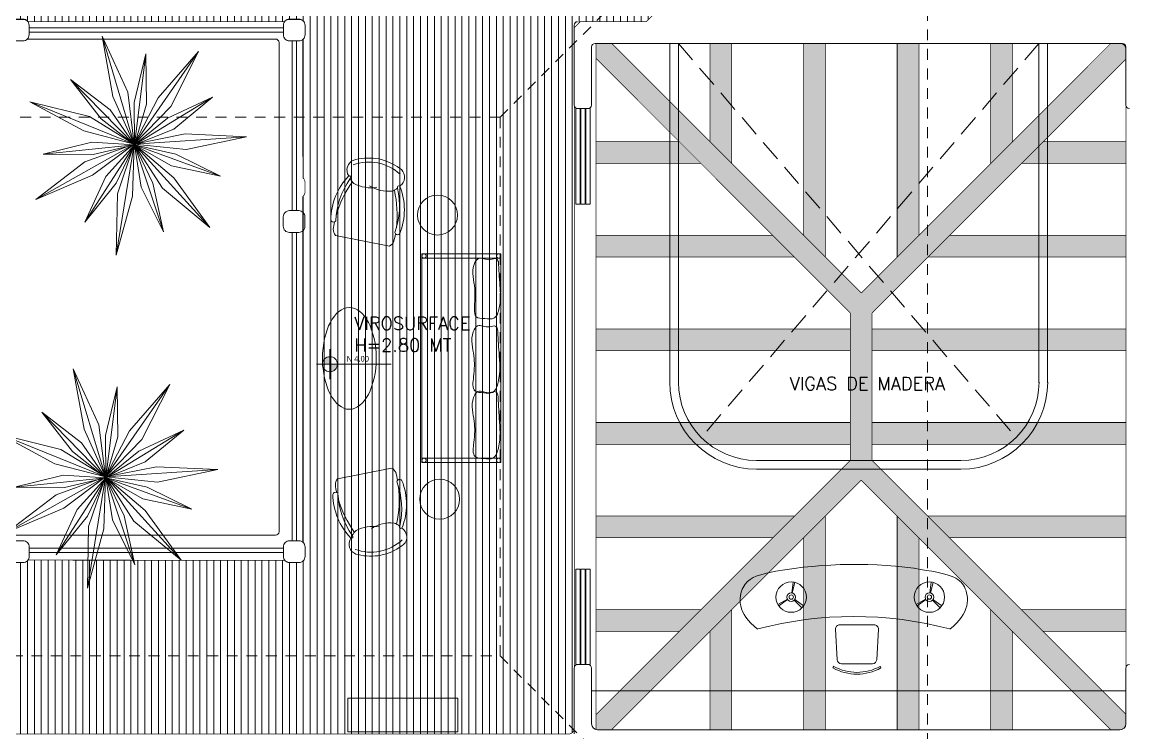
# Model space of a CAD drawing. Header units: metres. Extents: x 8 to 2416, y -346 to 476.
# Drawn here: x 216.66 to 229.37, y -109.64 to -101.46 of the extents above; entities that cross this region are included whole.
import ezdxf

# ---------------------------------------------------------------- set-up
doc = ezdxf.new("R2010")
doc.units = ezdxf.units.M
for name, pattern in [('0', [0]), ('DASHED2', [0.375, 0.25, -0.125]), ('HIDDEN2', [0.1875, 0.125, -0.0625])]:
    doc.linetypes.add(name, pattern=pattern)
doc.layers.get('0').update_dxf_attribs({"color": 250, "linetype": '0', "lineweight": 20})
for name, color, linetype, lineweight in [('A-DOOR', 35, 'Continuous', 5), ('A-WALL', 250, 'Continuous', 20), ('baños', 140, 'Continuous', 0), ('MOBILIARIOS', 252, 'Continuous', 0), ('muros bajitos', 252, 'Continuous', 5), ('piso', 253, 'Continuous', 0), ('PLAFON', 253, 'Continuous', 5), ('PLAFON-MADERA', 33, 'Continuous', 5), ('textos', 7, 'Continuous', 0)]:
    doc.layers.add(name, color=color, linetype=linetype, lineweight=lineweight)
doc.layers.add('arboles oscuros', color=7, linetype='Continuous', lineweight=0, true_color=0x4d582c)
doc.layers.add('Techos 1', color=7, linetype='HIDDEN2', lineweight=9, true_color=0x42391a)
doc.styles.add('ESC100-2mm', font='arial.ttf', dxfattribs={"height": 0.15})
doc.styles.get("Standard").update_dxf_attribs({"font": 'arial.ttf', "height": 0.1875})

# ---------------------------------------------------------------- blocks, each defined once
blk = doc.blocks.new('ARBUSTO 2')
at = {"layer": 'arboles oscuros', "color": 252, "true_color": 0x8da178}
for p in [(-0.06, 1.359), (1.025, 0.894), (-1.1, 0.801), (-1.312, -0.361), (-0.536, -1.25), (1.338, -0.244), (0.644, -1.199)]:
    blk.add_line(p, (0, 0), dxfattribs=at)
for points in [[(0, 0), (0.077, 0.628), (-0.06, 1.359), (-0.109, 0.62), (0, 0)], [(0, 0), (0.539, 0.332), (1.025, 0.894), (0.417, 0.471), (0, 0)], [(0, 0), (-0.443, 0.452), (-1.1, 0.801), (-0.552, 0.301), (0, 0)], [(0, 0), (-0.63, -0.065), (-1.312, -0.361), (-0.58, -0.244), (0, 0)], [(0, 0), (-0.342, -0.533), (-0.536, -1.25), (-0.171, -0.606), (0, 0)], [(0, 0), (0.595, -0.215), (1.338, -0.244), (0.628, -0.032), (0, 0)], [(0, 0), (0.203, -0.6), (0.644, -1.199), (0.367, -0.511), (0, 0)]]:
    blk.add_lwpolyline(points, dxfattribs=at)
blk = doc.blocks.new('PL BASE 2N NASAS 09')
at = {"layer": 'textos', "transparency": 33554534}
h = blk.add_hatch(color=256, dxfattribs=at)
h.dxf.hatch_style = 1
h.paths.add_polyline_path([(170.235, -14.867, 0.414214), (170.148, -14.954), (170.235, -14.954)])
h.paths.add_polyline_path([(170.321, -14.954), (170.235, -14.954), (170.235, -15.04, 0.414214)])
at = {"layer": 'A-DOOR'}
for points in [[(173.067, -13.112), (173.117, -13.112), (173.117, -12.012), (173.067, -12.012)], [(173.122, -13.112), (173.172, -13.112), (173.172, -12.012), (173.122, -12.012)], [(173.18, -13.112), (173.23, -13.112), (173.23, -12.012), (173.18, -12.012)], [(173.067, -17.312), (173.117, -17.312), (173.117, -18.412), (173.067, -18.412)], [(173.122, -17.312), (173.172, -17.312), (173.172, -18.412), (173.122, -18.412)], [(173.18, -17.312), (173.23, -17.312), (173.23, -18.412), (173.18, -18.412)]]:
    blk.add_lwpolyline(points, close=True, dxfattribs=at)
at = {"layer": 'A-WALL'}
for p, q in [((173.047, -11.972), (173.047, -11.052)), ((173.247, -11.302), (173.247, -11.972)), ((173.287, -11.262), (179.358, -11.262)), ((179.398, -11.302), (179.398, -11.972)), ((173.047, -18.452), (173.047, -19.21)), ((173.247, -19.093), (173.247, -18.449)), ((179.398, -19.092), (179.398, -18.452)), ((173.317, -19.162), (179.328, -19.162))]:
    blk.add_line(p, q, dxfattribs=at)
at = {"layer": 'A-WALL', "transparency": 33554684}
for p, q in [((173.087, -12.012), (173.207, -12.012)), ((173.087, -18.412), (173.207, -18.412))]:
    blk.add_line(p, q, dxfattribs=at)
at = {"layer": 'A-WALL'}
for points in [[(166.592, -11.233), (166.702, -11.233, 0.414214), (166.772, -11.163), (166.772, -11.053, 0.414214), (166.702, -10.983), (166.592, -10.983, 0.414214), (166.522, -11.053), (166.522, -11.163, 0.414214)], [(169.769, -11.233), (169.879, -11.233, 0.414214), (169.949, -11.163), (169.949, -11.053, 0.414214), (169.879, -10.983), (169.769, -10.983, 0.414214), (169.699, -11.053), (169.699, -11.163, 0.414214)], [(169.768, -13.187), (169.878, -13.187, -0.414214), (169.948, -13.257), (169.948, -13.367, -0.414214), (169.878, -13.437), (169.768, -13.437, -0.414214), (169.698, -13.367), (169.698, -13.257, -0.414214)], [(166.593, -17.237), (166.703, -17.237, 0.414214), (166.773, -17.167), (166.773, -17.057, 0.414214), (166.703, -16.987), (166.593, -16.987, 0.414214), (166.523, -17.057), (166.523, -17.167, 0.414214)], [(169.769, -17.237), (169.879, -17.237, 0.414214), (169.949, -17.167), (169.949, -17.057, 0.414214), (169.879, -16.987), (169.769, -16.987, 0.414214), (169.699, -17.057), (169.699, -17.167, 0.414214)]]:
    blk.add_lwpolyline(points, format="xyb", close=True, dxfattribs=at)
for centre, radius, start, end in [((173.087, -11.052), 0.04, 90, 180), ((173.287, -11.302), 0.04, 90, 180), ((179.358, -11.302), 0.04, 0, 90), ((173.087, -11.972), 0.04, 180, 270), ((179.438, -11.972), 0.04, 180, 270), ((173.087, -18.452), 0.04, 90, 180), ((173.207, -18.452), 0.04, 0, 90), ((179.438, -18.452), 0.04, 90, 180), ((173.317, -19.092), 0.07, 180, 270), ((179.328, -19.092), 0.07, 270, 0)]:
    blk.add_arc(centre, radius, start, end, dxfattribs=at)
at = {"layer": 'A-WALL', "transparency": 33554684}
blk.add_arc((173.207, -11.972), 0.04, 270, 0, dxfattribs=at)
at = {"layer": 'MOBILIARIOS'}
blk.add_line((173.247, -18.712), (179.398, -18.712), dxfattribs=at)
at = {"layer": 'muros bajitos'}
for p, q in [((169.698, -11.083), (166.772, -11.083)), ((169.699, -11.133), (166.772, -11.133)), ((169.799, -11.233), (169.799, -13.187)), ((169.849, -11.233), (169.849, -13.187)), ((174.147, -15.16), (174.147, -11.262)), ((174.247, -15.16), (174.247, -11.262)), ((178.397, -11.262), (178.397, -15.17)), ((178.497, -11.262), (178.497, -15.17)), ((169.799, -13.437), (169.799, -16.987)), ((169.849, -13.437), (169.849, -16.987)), ((175.147, -16.062), (177.497, -16.062)), ((175.147, -16.162), (177.497, -16.162)), ((169.699, -17.071), (166.773, -17.071)), ((169.699, -17.121), (166.773, -17.121))]:
    blk.add_line(p, q, dxfattribs=at)
for centre, radius, start, end in [((175.149, -15.16), 1.002, 179.9814, 269.8914), ((175.149, -15.16), 0.902, 179.9814, 269.8914), ((177.496, -15.16), 0.902, 270.1086, 0.0186), ((177.496, -15.16), 1.002, 270.1086, 0.0186)]:
    blk.add_arc(centre, radius, start, end, dxfattribs=at)
at = {"layer": 'piso'}
for p, q in [((166.752, -11.212), (169.609, -11.212)), ((169.649, -11.252), (169.649, -16.882)), ((169.609, -16.922), (158.048, -16.921)), ((169.649, -17.122), (166.773, -17.122))]:
    blk.add_line(p, q, dxfattribs=at)
at = {"layer": 'piso', "color": 9, "linetype": 'DASHED2', "true_color": 0xc7c8ca}
for p, q in [((174.247, -11.262), (178.134, -15.797)), ((178.397, -11.262), (174.511, -15.797))]:
    blk.add_line(p, q, dxfattribs=at)
at = {"layer": 'piso'}
for centre, start, end in [((169.609, -11.252), 0, 90), ((169.609, -16.882), 269.9919, 0)]:
    blk.add_arc(centre, 0.04, start, end, dxfattribs=at)
at = {"layer": 'Techos 1'}
for p, q in [((172.194, -12.112), (176.098, -8.212)), ((172.194, -12.112), (157.448, -12.112)), ((172.194, -12.112), (172.194, -18.312)), ((160.048, -18.312), (172.194, -18.312)), ((172.194, -18.312), (176.098, -22.212))]:
    blk.add_line(p, q, dxfattribs=at)
blk.add_lwpolyline([(180.508, -9.301), (177.114, -9.301), (177.114, -21.123), (180.508, -21.123)], close=True, dxfattribs=at)
at = {"layer": 'textos'}
for p, q in [((170.235, -14.78), (170.235, -15.128)), ((170.081, -14.954), (170.942, -14.954))]:
    blk.add_line(p, q, dxfattribs=at)
blk.add_circle((170.235, -14.954), 0.0865, dxfattribs=at)
at = {"layer": 'baños', "linetype": 'Continuous', "flags": 8}
for tag, p in [('MODELNUMBER', (167.133, -5.631, 0)), ('TRADENAME', (167.133, -5.631, 0)), ('PRODUCT', (167.133, -5.631, 0)), ('MATERIAL', (167.133, -5.631, 0)), ('MODELNUMBER', (168.308, -5.631, 0)), ('TRADENAME', (168.308, -5.631, 0)), ('PRODUCT', (168.308, -5.631, 0)), ('MATERIAL', (168.308, -5.631, 0))]:
    blk.add_attdef(tag, p, '', height=0.0000254, rotation=180.0001, dxfattribs=at)
at = {"layer": 'textos', "insert": (170.428, -14.859), "char_height": 0.065, "attachment_point": 1, "style": 'ESC100-2mm'}
blk.add_mtext_dynamic_manual_height_columns('{\\Ftxt|c0;N 4.00}', width=2.21694, gutter_width=0.5, heights=[0], dxfattribs=at)
blk = doc.blocks.new('A$Ca77e88c0')
at = {"layer": 'MOBILIARIOS', "linetype": 'Continuous'}
for p, q in [((0, 1.346), (0.243, 0.761)), ((0.243, 0.76), (0, 1.346))]:
    blk.add_line(p, q, dxfattribs=at)
for points in [[(1.008, 1.422, 0.103931), (0.857, 1.635, 0.481643), (0.668, 1.624, 0.047693), (0.654, 1.599, 0.047693)], [(1.008, 1.422, -0.103931), (1.053, 1.163, -0.481643), (0.912, 1.038, -0.047693), (0.884, 1.046, -0.047693)]]:
    blk.add_lwpolyline(points, format="xyb", dxfattribs=at)
blk.add_circle((0.849, 0.5), 0.23, dxfattribs=at)
for centre, radius, start, end in [((0.521, 0.874), 0.736, 79.5964, 123.1415), ((0.612, 0.667), 0.901, 88.3763, 121.4796), ((0.612, 0.667), 0.901, 88.3763, 121.4796), ((0.587, 0.249), 1.279, 88.4542, 107.9351), ((0.587, 0.249), 1.279, 88.4542, 107.9351), ((0.858, 1.457), 0.248, 153.2165, 169.9182), ((0.858, 1.457), 0.248, 153.2165, 169.9182), ((0.643, 1.585), 0.0175, 250.4542, 52.0587), ((0.643, 1.585), 0.0175, 250.4542, 52.0587), ((0.462, 1.187), 0.549, 23.3314, 53.5948), ((0.462, 1.187), 0.549, 23.3314, 53.5948), ((0.1, 1.319), 0.103, 121.9514, 165.0616), ((0.482, 0.53), 0.979, 111.4631, 116.5118), ((0.142, 1.468), 0.0325, 136.3787, 235.7351), ((0.142, 1.468), 0.0325, 235.6979, 268.7539), ((1.028, 1.543), 0.416, 185.8786, 223.4033), ((1.028, 1.543), 0.416, 185.8786, 223.4033), ((0.456, 1.2), 0.549, 351.575, 21.8384), ((0.456, 1.2), 0.549, 351.575, 21.8384), ((1.108, 1.351), 0.416, 181.7665, 219.2912), ((0.194, 1.672), 0.901, 283.6902, 316.7935), ((0.194, 1.672), 0.901, 283.6902, 316.7935), ((0.277, 1.462), 0.736, 282.0283, 325.5734), ((-0.121, 1.949), 1.279, 297.2347, 316.7156), ((-0.121, 1.949), 1.279, 297.2347, 316.7156), ((0.927, 1.291), 0.248, 235.2516, 251.9533), ((0.927, 1.291), 0.248, 235.2516, 251.9533), ((0.867, 1.048), 0.0175, 353.1111, 154.7156), ((0.867, 1.048), 0.0175, 353.1111, 154.7156), ((0.005, 1.677), 0.979, 288.6412, 293.6898), ((0.431, 0.774), 0.0325, 169.4347, 268.7911), ((0.431, 0.774), 0.0325, 136.3787, 169.4347), ((0.431, 0.774), 0.0325, 136.3787, 169.4347), ((0.295, 0.849), 0.103, 240.0914, 283.2016)]:
    blk.add_arc(centre, radius, start, end, dxfattribs=at)
blk = doc.blocks.new('PL MUEBLES 2N NASAS 09')
at = {"layer": 'MOBILIARIOS'}
for p, q in [((221.208, 49.032), (221.208, 46.632)), ((222.118, 49.032), (221.208, 49.032)), ((222.118, 46.632), (222.118, 49.032)), ((221.208, 46.632), (222.118, 46.632)), ((225.465, 45.132), (225.481, 45.256)), ((225.471, 45.131), (225.501, 45.252)), ((227.057, 45.132), (227.072, 45.256)), ((227.062, 45.131), (227.093, 45.252)), ((225.416, 45.058), (225.307, 44.996)), ((225.418, 45.053), (225.317, 44.981)), ((225.494, 45.047), (225.583, 44.959)), ((225.5, 45.053), (225.601, 44.981)), ((227.007, 45.058), (226.898, 44.996)), ((227.01, 45.053), (226.908, 44.981)), ((227.086, 45.047), (227.174, 44.959)), ((227.091, 45.053), (227.193, 44.981)), ((225.95, 44.286), (225.94, 44.268)), ((226.482, 44.286), (226.492, 44.268))]:
    blk.add_line(p, q, dxfattribs=at)
for points in [[(222.118, 49.032), (222.118, 48.982), (221.208, 48.982), (221.208, 49.032)], [(222.068, 49.032), (222.118, 49.032), (222.118, 46.632), (222.068, 46.632)], [(222.118, 46.632), (222.118, 46.682), (221.208, 46.682), (221.208, 46.632)], [(220.355, 43.918), (221.621, 43.918), (221.621, 43.532), (220.355, 43.532)]]:
    blk.add_lwpolyline(points, close=True, dxfattribs=at)
blk.add_lwpolyline([(226.038, 44.315), (226.394, 44.315, 0.39805), (226.444, 44.362), (226.463, 44.712, 0.430564), (226.413, 44.765), (226.019, 44.765, 0.430564), (225.969, 44.712), (225.988, 44.362, 0.39805)], format="xyb", close=True, dxfattribs=at)
for centre, radius in [((221.233, 49.007), 0.025), ((222.093, 49.007), 0.025), ((221.233, 46.657), 0.025), ((222.093, 46.657), 0.025), ((225.459, 45.082), 0.175), ((227.05, 45.082), 0.175), ((225.459, 45.082), 0.05), ((225.459, 45.082), 0.025), ((227.05, 45.082), 0.05), ((227.05, 45.082), 0.025)]:
    blk.add_circle(centre, radius, dxfattribs=at)
for centre, radius, start, end in [((226.193, 40.218), 5.241, 82.5492, 101.1903), ((226.179, 40.517), 4.342, 75.2505, 104.7495), ((226.216, 44.765), 0.569, 240.9454, 299.0546), ((226.216, 44.765), 0.549, 240.9454, 299.0546)]:
    blk.add_arc(centre, radius, start, end, dxfattribs=at)
blk.add_ellipse((220.373, 47.83), major_axis=(0, -0.586), ratio=0.527579, dxfattribs=at)
for points in [[(222.089, 48.944), (222.106, 48.671), (222.099, 48.41), (222.037, 48.293), (221.933, 48.287), (221.832, 48.309), (221.813, 48.394), (221.816, 48.635), (221.809, 48.912), (221.858, 48.98), (221.998, 48.967), (222.063, 48.977), (222.089, 48.944)], [(222.079, 48.169), (222.096, 47.895), (222.086, 47.557), (222.024, 47.439), (221.92, 47.433), (221.819, 47.456), (221.803, 47.619), (221.806, 47.859), (221.799, 48.136), (221.848, 48.205), (221.988, 48.192), (222.053, 48.201), (222.079, 48.169)], [(222.083, 47.413), (222.099, 47.139), (222.089, 46.801), (222.027, 46.683), (221.923, 46.677), (221.822, 46.7), (221.806, 46.863), (221.809, 47.104), (221.803, 47.38), (221.851, 47.449), (221.991, 47.436), (222.057, 47.445), (222.083, 47.413)]]:
    blk.add_spline(points, degree=3, dxfattribs=at)
for points in [[(227.284, 44.715), (227.523, 44.894), (227.496, 45.277), (227.296, 45.347), (226.873, 45.414)], [(225.073, 44.715), (224.835, 44.894), (224.862, 45.277), (225.066, 45.329), (225.176, 45.359)]]:
    blk.add_open_spline(points, degree=3, dxfattribs=at)
blk.add_blockref('PL BASE 2N NASAS 09', (49.914, 62.717))
at = {"layer": 'arboles oscuros'}
for p, xscale, yscale, zscale, rotation in [((217.895, 50.297), 0.9529508504097018, 0.9529508504097018, 0.9529508504097018, 14.02447005196064), ((217.898, 50.286), 0.7754526281055341, 0.7754526281055341, 0.7754526281055341, 144.6685050625734), ((217.564, 46.466), 0.9529508504097018, 0.9529508504097018, 0.9529508504097018, 14.02447005196064), ((217.568, 46.455), 0.7754526281055341, 0.7754526281055341, 0.7754526281055341, 144.6685050625734)]:
    blk.add_blockref('ARBUSTO 2', p, dxfattribs=dict(at, xscale=xscale, yscale=yscale, zscale=zscale, rotation=rotation))
at = {"layer": 'MOBILIARIOS', "rotation": 56.16031382123446}
blk.add_blockref('A$Ca77e88c0', (221.33, 48.496), dxfattribs=at)
at = {"layer": 'MOBILIARIOS', "xscale": -1, "rotation": 123.8268872980607}
blk.add_blockref('A$Ca77e88c0', (221.355, 47.193), dxfattribs=at)

msp = doc.modelspace()

# ---------------------------------------------------------------- hatches: boundary and pattern name
at = {"layer": 'PLAFON', "true_color": 0xfeeab9, "transparency": 33554526}
h = msp.add_hatch(color=254, dxfattribs=at)
h.dxf.hatch_style = 1
h.set_gradient(color1=(171, 133, 95), color2=(234, 224, 215), rotation=90, name='CYLINDER')
h.paths.add_polyline_path([(223.26178, -101.70074), (223.26178, -101.87424), (226.31508, -104.92754), (226.31508, -104.57398), (223.44183, -101.70074)])
h = msp.add_hatch(color=254, dxfattribs=at)
h.dxf.hatch_style = 1
h.set_gradient(color1=(171, 133, 95), color2=(234, 224, 215), rotation=90, name='CYLINDER')
h.paths.add_polyline_path([(224.57402, -102.83292), (224.57402, -101.70074), (224.82402, -101.70074), (224.82402, -103.08292)])
h = msp.add_hatch(color=254, dxfattribs=at)
h.dxf.hatch_style = 1
h.set_gradient(color1=(171, 133, 95), color2=(234, 224, 215), rotation=90, name='CYLINDER')
h.paths.add_polyline_path([(225.65114, -103.91005), (225.65114, -101.70074), (225.90114, -101.70074), (225.90114, -104.16005)])
h = msp.add_hatch(color=254, dxfattribs=at)
h.dxf.hatch_style = 1
h.set_gradient(color1=(171, 133, 95), color2=(234, 224, 215), rotation=90, name='CYLINDER')
edge = h.paths.add_edge_path()
edge.add_line((229.29182, -101.70074), (229.18833, -101.70074))
edge.add_line((229.18833, -101.70074), (226.31508, -104.57398))
edge.add_line((226.31508, -104.57398), (226.31508, -104.92754))
edge.add_line((226.31508, -104.92754), (229.36182, -101.88079))
edge.add_line((229.36182, -101.88079), (229.36182, -101.77074))
edge.add_arc((229.29182, -101.77074), 0.07, 359.999993, 450)
h = msp.add_hatch(color=254, dxfattribs=at)
h.dxf.hatch_style = 1
h.set_gradient(color1=(171, 133, 95), color2=(234, 224, 215), rotation=90, name='CYLINDER')
h.paths.add_polyline_path([(226.97902, -103.91005), (226.97902, -101.70074), (226.72902, -101.70074), (226.72902, -104.16005)])
h = msp.add_hatch(color=254, dxfattribs=at)
h.dxf.hatch_style = 1
h.set_gradient(color1=(171, 133, 95), color2=(234, 224, 215), rotation=90, name='CYLINDER')
h.paths.add_polyline_path([(228.05614, -102.83292), (228.05614, -101.70074), (227.80614, -101.70074), (227.80614, -103.08292)])
h = msp.add_hatch(color=254, dxfattribs=at)
h.dxf.hatch_style = 1
h.set_gradient(color1=(171, 133, 95), color2=(234, 224, 215), rotation=90, name='CYLINDER')
h.paths.add_polyline_path([(224.21401, -102.83292), (223.26095, -102.83292), (223.26095, -103.08292), (224.46401, -103.08292)])
h = msp.add_hatch(color=254, dxfattribs=at)
h.dxf.hatch_style = 1
h.set_gradient(color1=(171, 133, 95), color2=(234, 224, 215), rotation=90, name='CYLINDER')
h.paths.add_polyline_path([(228.4097, -102.83292), (229.36276, -102.83292), (229.36276, -103.08292), (228.1597, -103.08292)])
h = msp.add_hatch(color=254, dxfattribs=at)
h.dxf.hatch_style = 1
h.set_gradient(color1=(171, 133, 95), color2=(234, 224, 215), rotation=90, name='CYLINDER')
h.paths.add_polyline_path([(225.29113, -103.91005), (223.26188, -103.91005), (223.26188, -104.16005), (225.54113, -104.16005)])
h = msp.add_hatch(color=254, dxfattribs=at)
h.dxf.hatch_style = 1
h.set_gradient(color1=(171, 133, 95), color2=(234, 224, 215), rotation=90, name='CYLINDER')
h.paths.add_polyline_path([(227.33257, -103.91005), (229.36182, -103.91005), (229.36182, -104.16005), (227.08257, -104.16005)])
h = msp.add_hatch(color=254, dxfattribs=at)
h.dxf.hatch_style = 1
h.set_gradient(color1=(171, 133, 95), color2=(234, 224, 215), rotation=90, name='CYLINDER')
h.paths.add_polyline_path([(226.44008, -104.80254), (226.31508, -104.92754), (226.19008, -104.80254), (226.19008, -106.49894), (226.31508, -106.37394), (226.44008, -106.49894)])
h = msp.add_hatch(color=254, dxfattribs=at)
h.dxf.hatch_style = 1
h.set_gradient(color1=(171, 133, 95), color2=(234, 224, 215), rotation=90, name='CYLINDER')
h.paths.add_polyline_path([(226.19008, -104.98717), (223.26188, -104.98734), (223.26188, -105.23734), (226.19008, -105.23717)])
h = msp.add_hatch(color=254, dxfattribs=at)
h.dxf.hatch_style = 1
h.set_gradient(color1=(171, 133, 95), color2=(234, 224, 215), rotation=90, name='CYLINDER')
h.paths.add_polyline_path([(226.44008, -104.98717), (229.36182, -104.98734), (229.36182, -105.23734), (226.44008, -105.23717)])
h = msp.add_hatch(color=254, dxfattribs=at)
h.dxf.hatch_style = 1
h.set_gradient(color1=(171, 133, 95), color2=(234, 224, 215), rotation=90, name='CYLINDER')
h.paths.add_polyline_path([(226.19008, -106.3143), (223.26188, -106.31413), (223.26188, -106.06413), (226.19008, -106.0643)])
h = msp.add_hatch(color=254, dxfattribs=at)
h.dxf.hatch_style = 1
h.set_gradient(color1=(171, 133, 95), color2=(234, 224, 215), rotation=90, name='CYLINDER')
h.paths.add_polyline_path([(226.44008, -106.3143), (229.36182, -106.31413), (229.36182, -106.06413), (226.44008, -106.0643)])
h = msp.add_hatch(color=254, dxfattribs=at)
h.dxf.hatch_style = 1
h.set_gradient(color1=(171, 133, 95), color2=(234, 224, 215), rotation=90, name='CYLINDER')
h.paths.add_polyline_path([(223.26178, -109.42724), (223.26178, -109.60071), (223.44186, -109.60071), (226.31508, -106.72749), (226.31508, -106.37394)])
h = msp.add_hatch(color=254, dxfattribs=at)
h.dxf.hatch_style = 1
h.set_gradient(color1=(171, 133, 95), color2=(234, 224, 215), rotation=90, name='CYLINDER')
edge = h.paths.add_edge_path()
edge.add_arc((229.29182, -109.53071), 0.07, 270, 360)
edge.add_line((229.36182, -109.53071), (229.36182, -109.42068))
edge.add_line((229.36182, -109.42068), (226.31508, -106.37394))
edge.add_line((226.31508, -106.37394), (226.31508, -106.72749))
edge.add_line((226.31508, -106.72749), (229.1883, -109.60071))
edge.add_line((229.1883, -109.60071), (229.29182, -109.60071))
h = msp.add_hatch(color=254, dxfattribs=at)
h.dxf.hatch_style = 1
h.set_gradient(color1=(171, 133, 95), color2=(234, 224, 215), rotation=90, name='CYLINDER')
h.paths.add_polyline_path([(225.29759, -107.39143), (223.26188, -107.39143), (223.26188, -107.14143), (225.54759, -107.14143)])
h = msp.add_hatch(color=254, dxfattribs=at)
h.dxf.hatch_style = 1
h.set_gradient(color1=(171, 133, 95), color2=(234, 224, 215), rotation=90, name='CYLINDER')
h.paths.add_polyline_path([(225.65114, -107.39143), (225.65114, -109.60074), (225.90114, -109.60074), (225.90114, -107.14143)])
h = msp.add_hatch(color=254, dxfattribs=at)
h.dxf.hatch_style = 1
h.set_gradient(color1=(171, 133, 95), color2=(234, 224, 215), rotation=90, name='CYLINDER')
h.paths.add_polyline_path([(226.97902, -107.39143), (226.97902, -109.60074), (226.72902, -109.60074), (226.72902, -107.14143)])
h = msp.add_hatch(color=254, dxfattribs=at)
h.dxf.hatch_style = 1
h.set_gradient(color1=(171, 133, 95), color2=(234, 224, 215), rotation=90, name='CYLINDER')
h.paths.add_polyline_path([(227.33257, -107.39143), (229.36182, -107.39143), (229.36182, -107.14143), (227.08257, -107.14143)])
h = msp.add_hatch(color=254, dxfattribs=at)
h.dxf.hatch_style = 1
h.set_gradient(color1=(171, 133, 95), color2=(234, 224, 215), rotation=90, name='CYLINDER')
h.paths.add_polyline_path([(224.21979, -108.46923), (223.26095, -108.46855), (223.26095, -108.21855), (224.46979, -108.21923)])
h = msp.add_hatch(color=254, dxfattribs=at)
h.dxf.hatch_style = 1
h.set_gradient(color1=(171, 133, 95), color2=(234, 224, 215), rotation=90, name='CYLINDER')
h.paths.add_polyline_path([(224.57402, -108.46855), (224.57402, -109.60074), (224.82402, -109.60074), (224.82402, -108.21855)])
h = msp.add_hatch(color=254, dxfattribs=at)
h.dxf.hatch_style = 1
h.set_gradient(color1=(171, 133, 95), color2=(234, 224, 215), rotation=90, name='CYLINDER')
h.paths.add_polyline_path([(228.05614, -108.46855), (228.05614, -109.60074), (227.80614, -109.60074), (227.80614, -108.21855)])
h = msp.add_hatch(color=254, dxfattribs=at)
h.dxf.hatch_style = 1
h.set_gradient(color1=(171, 133, 95), color2=(234, 224, 215), rotation=90, name='CYLINDER')
h.paths.add_polyline_path([(228.4097, -108.46855), (229.36276, -108.46855), (229.36276, -108.21855), (228.1597, -108.21855)])
at = {"layer": 'PLAFON-MADERA', "transparency": 33554534}
h = msp.add_hatch(dxfattribs=at)
h.set_pattern_fill('LINE', color=256, scale=0.025, angle=90)
h.set_pattern_definition([(90, (81.14536, -2.62069), (-0.079375, 5e-18), [])])
edge = h.paths.add_edge_path()
edge.add_line((211.11137, -107.65788), (211.11137, -109.65074))
edge.add_line((211.11137, -109.65074), (222.94242, -109.65074))
edge.add_arc((222.94242, -109.58074), 0.07, 270, 360)
edge.add_line((223.01242, -109.58074), (223.01242, -101.52074))
edge.add_line((223.01242, -101.52074), (223.08242, -101.45074))
edge.add_line((223.08242, -101.45074), (223.84242, -101.45074))
edge.add_line((223.84242, -101.45074), (223.91242, -101.38074))
edge.add_line((223.91242, -101.38074), (223.91242, -100.22074))
edge.add_arc((223.84242, -100.22074), 0.07, 0, 90)
edge.add_line((223.84242, -100.15074), (222.79242, -100.15074))
edge.add_line((222.79242, -100.15074), (215.26242, -100.15074))
edge.add_line((215.26242, -100.15074), (215.26242, -101.45074))
edge.add_line((215.26242, -101.45074), (216.50324, -101.45074))
edge.add_arc((216.55682, -101.49577), 0.07, 90, 139.956186, ccw=False)
edge.add_line((216.55682, -101.42577), (216.66682, -101.42577))
edge.add_arc((216.66682, -101.49577), 0.07, 40.043814, 90, ccw=False)
edge.add_line((216.72041, -101.45074), (219.67884, -101.45074))
edge.add_arc((219.73242, -101.49577), 0.07, 90, 139.956205, ccw=False)
edge.add_line((219.73242, -101.42577), (219.84242, -101.42577))
edge.add_arc((219.84242, -101.49577), 0.07, 0, 90, ccw=False)
edge.add_line((219.91242, -101.49577), (219.91242, -101.60577))
edge.add_arc((219.81139, -101.59051), 0.10218, 316.22259, 351.410544, ccw=False)
edge.add_line((219.88517, -101.66121), (219.88776, -103.2473))
edge.add_arc((219.84182, -103.30011), 0.07, 0.086873, 48.986783, ccw=False)
edge.add_line((219.91182, -103.30001), (219.91171, -103.41404))
edge.add_arc((219.84272, -103.41056), 0.06909, 309.541102, 357.117892, ccw=False)
edge.add_line((219.8867, -103.46384), (219.88686, -107.44168))
edge.add_arc((219.81472, -107.50887), 0.09858, 7.634041, 42.96531, ccw=False)
edge.add_line((219.91242, -107.49578), (219.91242, -107.60578))
edge.add_arc((219.84242, -107.60578), 0.07, 270, 360, ccw=False)
edge.add_line((219.84242, -107.67578), (219.73242, -107.67578))
edge.add_arc((219.75523, -107.55814), 0.11982, 229.810964, 259.030072, ccw=False)
edge.add_line((219.6779, -107.64968), (216.72308, -107.64823))
edge.add_arc((216.66742, -107.60578), 0.07, 270, 322.662669, ccw=False)
edge.add_line((216.66742, -107.67578), (216.55742, -107.67578))
edge.add_arc((216.55742, -107.60578), 0.07, 218.222543, 270, ccw=False)
edge.add_line((216.50243, -107.64909), (211.11958, -107.64913))
edge.add_arc((211.06463, -107.60578), 0.07, 311.894198, 321.727407, ccw=False)

# ---------------------------------------------------------------- linework, layer by layer
at = {"layer": 'PLAFON-MADERA', "const_width": 0.008}
for points in [[(211.11137, -109.65074), (222.94242, -109.65074, 0.41421356), (223.01242, -109.58074), (223.01242, -101.52074), (223.08242, -101.45074), (223.84242, -101.45074), (223.91242, -101.38074), (223.91242, -100.22074, 0.41421356), (223.84242, -100.15074), (222.79242, -100.15074), (215.26242, -100.15074)], [(215.26242, -100.15074), (215.26242, -101.45074), (216.50324, -101.45074, -0.2214941), (216.55682, -101.42577), (216.66682, -101.42577, -0.2214941), (216.72041, -101.45074), (219.67884, -101.45074, -0.22149419), (219.73242, -101.42577), (219.84242, -101.42577, -0.41421356), (219.91242, -101.49577)], [(219.91242, -101.49577), (219.91242, -101.60577, -0.15475436), (219.88517, -101.66121), (219.88776, -103.2473, -0.21666402), (219.91182, -103.30001), (219.91171, -103.41404, -0.21062728), (219.8867, -103.46384), (219.88686, -107.44168, -0.15539473), (219.91242, -107.49578), (219.91242, -107.60578, -0.41421356), (219.84242, -107.67578), (219.73242, -107.67578, -0.1281877), (219.6779, -107.64968), (216.72308, -107.64823, -0.23391579), (216.66742, -107.67578), (216.55742, -107.67578, -0.22984564), (216.50243, -107.64909), (211.11958, -107.64913, -0.04293182), (211.11137, -107.65788, -0.04293182)]]:
    msp.add_lwpolyline(points, format="xyb", dxfattribs=at)
msp.add_lwpolyline([(223.26188, -101.70074), (229.29182, -101.70074, -0.41421356), (229.36182, -101.77074), (229.36182, -109.53107, -0.41271811), (229.29182, -109.60071), (223.26188, -109.60071)], format="xyb", close=True, dxfattribs=at)
for points in [[(226.31508, -104.57398), (223.44183, -101.70074)], [(226.31508, -104.57398), (229.18833, -101.70074)], [(226.19008, -104.80254), (223.26178, -101.87424)], [(226.44008, -104.80254), (229.36182, -101.88079)], [(226.19008, -104.80254), (226.19008, -106.49894)], [(226.44008, -104.80254), (226.44008, -106.49894)], [(226.19008, -106.49894), (223.26178, -109.42724)], [(226.44008, -106.49894), (229.36182, -109.42068)], [(226.31508, -106.72749), (223.44186, -109.60071)], [(226.31508, -106.72749), (229.1883, -109.60071)]]:
    msp.add_lwpolyline(points, dxfattribs=at)
for points in [[(224.57402, -102.83292), (224.57402, -101.70074), (224.82402, -101.70074), (224.82402, -103.08292)], [(225.65114, -103.91005), (225.65114, -101.70074), (225.90114, -101.70074), (225.90114, -104.16005)], [(226.97902, -103.91005), (226.97902, -101.70074), (226.72902, -101.70074), (226.72902, -104.16005)], [(228.05614, -102.83292), (228.05614, -101.70074), (227.80614, -101.70074), (227.80614, -103.08292)], [(224.22046, -102.83292), (223.26188, -102.83292), (223.26188, -103.08292), (224.47046, -103.08292)], [(228.4097, -102.83292), (229.36182, -102.83292), (229.36182, -103.08292), (228.1597, -103.08292)], [(225.29759, -103.91005), (223.26188, -103.91005), (223.26188, -104.16005), (225.54759, -104.16005)], [(227.33257, -103.91005), (229.36182, -103.91005), (229.36182, -104.16005), (227.08257, -104.16005)], [(226.19008, -104.98717), (223.26188, -104.98734), (223.26188, -105.23734), (226.19008, -105.23717)], [(226.44008, -104.98717), (229.36182, -104.98734), (229.36182, -105.23734), (226.44008, -105.23717)], [(226.19008, -106.3143), (223.26188, -106.31413), (223.26188, -106.06413), (226.19008, -106.0643)], [(226.44008, -106.3143), (229.36182, -106.31413), (229.36182, -106.06413), (226.44008, -106.0643)], [(225.29759, -107.39143), (223.26188, -107.39143), (223.26188, -107.14143), (225.54759, -107.14143)], [(225.65114, -107.39143), (225.65114, -109.60074), (225.90114, -109.60074), (225.90114, -107.14143)], [(226.97902, -107.39143), (226.97902, -109.60074), (226.72902, -109.60074), (226.72902, -107.14143)], [(227.33257, -107.39143), (229.36182, -107.39143), (229.36182, -107.14143), (227.08257, -107.14143)], [(224.21979, -108.46923), (223.26188, -108.46855), (223.26188, -108.21855), (224.46979, -108.21923)], [(224.57402, -108.46855), (224.57402, -109.60074), (224.82402, -109.60074), (224.82402, -108.21855)], [(228.05614, -108.46855), (228.05614, -109.60074), (227.80614, -109.60074), (227.80614, -108.21855)], [(228.4097, -108.46855), (229.36182, -108.46855), (229.36182, -108.21855), (228.1597, -108.21855)]]:
    msp.add_lwpolyline(points, close=True, dxfattribs=at)

# ---------------------------------------------------------------- block references
msp.add_blockref('PL MUEBLES 2N NASAS 09', (0.05, -153.15602))

# ---------------------------------------------------------------- texts
at = {"layer": 'textos', "color": 5, "char_height": 0.15}
for s, insert, width, attachment_point in [('{\\Fromans|c0;VIROSURFACE \\PH=2.80 MT}', (220.48014, -105.24856), 2.6911322, 7), ('{\\Fromans|c0;VIGAS DE MADERA}', (227.27941, -105.6906), 2.7325028, 9)]:
    msp.add_mtext(s, dxfattribs=dict(at, insert=insert, width=width, attachment_point=attachment_point))

doc.saveas('drawing.dxf')
